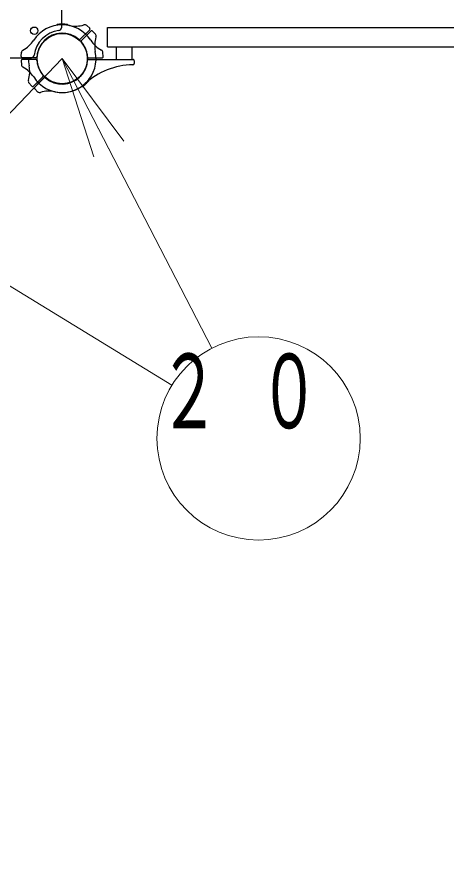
# Model space of a CAD drawing. Units: millimetres on the paper, scale 1:60. Extents: x -571 to 0, y -594 to 267.
# Drawn here: x -274.48 to -261.8, y 137.27 to 162.39 of the extents above; entities that cross this region are included whole.
import ezdxf

# ---------------------------------------------------------------- set-up
doc = ezdxf.new("R2010")
doc.units = ezdxf.units.MM
doc.linetypes.add('USER2', pattern=[6, 3, -1, 1, -1])
doc.layers.add('1_60', color=7, linetype='Continuous', lineweight=25)
doc.styles.add('ＭＳ ゴシック', font='')
doc.styles.get('ＭＳ ゴシック').set_extended_font_data('MS Gothic')

msp = doc.modelspace()

# ---------------------------------------------------------------- linework, layer by layer
at = {"layer": '1_60', "color": 4}
for p, q in [((-273.176, 167.409), (-273.176, 162.069)), ((-279.401, 161.184), (-274.061, 161.184))]:
    msp.add_line(p, q, dxfattribs=at)
at = {"layer": '1_60'}
for p, q in [((-273.318, 162.145), (-273.318, 162.148)), ((-272.985, 162.145), (-272.985, 162.148)), ((-271.812, 161.509), (-271.812, 162.076)), ((-271.812, 162.076), (-249.49, 162.076)), ((-271.812, 161.509), (-249.49, 161.509)), ((-271.545, 161.134), (-271.545, 161.509)), ((-271.091, 161.134), (-271.091, 161.509)), ((-272.336, 160.58), (-272.334, 160.578)), ((-272.572, 160.344), (-272.57, 160.342))]:
    msp.add_line(p, q, dxfattribs=at)
at = {"layer": '1_60', "color": 2}
for p, q in [((-272.34, 162.055), (-272.428, 162.137)), ((-272.617, 161.729), (-272.339, 162.007)), ((-272.581, 161.694), (-272.304, 161.971)), ((-272.256, 161.971), (-272.173, 161.882)), ((-274.359, 161.219), (-274.354, 161.35)), ((-271.944, 161.219), (-271.949, 161.34)), ((-274.359, 161.1), (-274.354, 160.978)), ((-273.933, 161.184), (-274.325, 161.184)), ((-273.933, 161.134), (-274.325, 161.134)), ((-272.37, 161.184), (-271.978, 161.184)), ((-272.37, 161.134), (-271.061, 161.134)), ((-271.027, 161.099), (-271.032, 161.012)), ((-273.721, 160.624), (-273.999, 160.347)), ((-273.686, 160.589), (-273.964, 160.311)), ((-274.047, 160.348), (-274.136, 160.443)), ((-273.963, 160.263), (-273.867, 160.174))]:
    msp.add_line(p, q, dxfattribs=at)
at = {"layer": '1_60', "linetype": 'USER2', "lineweight": 13}
msp.add_line((-273.151, 161.159), (-296.281, 137.039), dxfattribs=at)
at = {"layer": '1_60', "lineweight": 13}
for p, q in [((-285.651, 161.159), (-269.913, 151.516)), ((-272.218, 158.265), (-273.151, 161.159)), ((-273.151, 161.159), (-271.329, 158.724)), ((-273.151, 161.159), (-271.774, 158.495)), ((-273.151, 161.159), (-268.733, 152.614))]:
    msp.add_line(p, q, dxfattribs=at)
at = {"layer": '1_60'}
for centre, radius in [((-273.976, 161.984), 0.108), ((-273.151, 161.159), 0.743)]:
    msp.add_circle(centre, radius, dxfattribs=at)
at = {"layer": '1_60', "lineweight": 13}
for centre in [(-267.355, 149.949), (-259.477, 134.668)]:
    msp.add_circle(centre, 3, dxfattribs=at)
at = {"layer": '1_60', "color": 2}
for centre, radius, start, end in [((-273.151, 161.159), 1, 90, 147.2728), ((-273.151, 161.159), 1, 77.7272, 91.4325), ((-273.151, 161.159), 1, 32.7272, 90), ((-272.762, 162.951), 0.833, 257.7272, 287.5412), ((-272.485, 162.076), 0.0833, 47, 107.5412), ((-272.362, 162.03), 0.0333, 315, 47), ((-273.151, 161.159), 0.75, 90, 175.7293), ((-273.151, 161.159), 0.75, 49.2707, 135), ((-273.151, 161.159), 0.75, 4.2707, 90), ((-272.28, 161.948), 0.0333, 43, 135), ((-271.36, 161.549), 0.833, 162.4588, 192.2728), ((-272.234, 161.825), 0.0833, 342.4588, 43), ((-274.694, 162.15), 0.833, 297.4588, 327.2728), ((-273.151, 161.159), 0.75, 135, 220.7293), ((-272.64, 161.753), 0.0333, 229.2707, 315), ((-273.151, 161.159), 0.75, 315, 40.7293), ((-272.558, 161.67), 0.0333, 135, 220.7293), ((-271.609, 162.15), 0.833, 212.7272, 242.5412), ((-274.271, 161.337), 0.0833, 117.4588, 178), ((-273.151, 161.159), 1, 315, 12.2728), ((-272.032, 161.337), 0.0833, 2, 62.5412), ((-274.325, 161.217), 0.0333, 178, 270), ((-274.325, 161.101), 0.0333, 90, 182), ((-273.151, 161.159), 1, 178.5675, 192.2728), ((-273.933, 161.217), 0.0333, 270, 355.7293), ((-273.933, 161.101), 0.0333, 4.2707, 90), ((-273.151, 161.159), 0.75, 184.2707, 270), ((-273.151, 161.159), 0.75, 270, 355.7293), ((-272.37, 161.217), 0.0333, 184.2707, 270), ((-272.37, 161.101), 0.0333, 90, 175.7293), ((-271.978, 161.217), 0.0333, 270, 2), ((-271.061, 161.101), 0.0333, 357, 90), ((-274.271, 160.981), 0.0833, 182, 242.5412), ((-274.271, 160.981), 0.0833, 182, 242.5412), ((-274.694, 160.168), 0.833, 32.7272, 62.5412), ((-274.943, 160.769), 0.833, 342.4588, 12.2728), ((-271.024, 158.814), 2.167, 91.0841, 132.2172), ((-271.065, 161.013), 0.0333, 271.0842, 357), ((-274.069, 160.493), 0.0833, 162.4588, 223), ((-273.151, 161.159), 1, 212.7272, 270), ((-273.745, 160.648), 0.0333, 315, 40.7293), ((-273.662, 160.565), 0.0333, 49.2707, 135), ((-273.151, 161.159), 0.75, 229.2707, 315), ((-274.023, 160.37), 0.0333, 223, 315), ((-273.94, 160.288), 0.0333, 135, 227), ((-273.151, 161.159), 1, 257.7272, 315), ((-273.151, 161.159), 1, 270, 312.2172), ((-273.817, 160.242), 0.0833, 227, 287.5412), ((-273.541, 159.368), 0.833, 77.7272, 107.5412)]:
    msp.add_arc(centre, radius, start, end, dxfattribs=at)
at = {"layer": '1_60'}
for centre, radius, start, end in [((-273.301, 162.148), 0.0167, 98.6269, 180), ((-273.151, 161.159), 1.017, 90, 98.6269), ((-273.151, 161.159), 1.017, 81.3731, 90), ((-273.001, 162.148), 0.0167, 0, 81.3731), ((-273.151, 161.159), 0.833, 96.7872, 173.2128), ((-273.151, 161.159), 1.017, 315, 323.6269), ((-272.346, 160.566), 0.0167, 323.6269, 45), ((-272.558, 160.354), 0.0167, 225, 306.3731), ((-273.151, 161.159), 1.017, 306.3731, 315)]:
    msp.add_arc(centre, radius, start, end, dxfattribs=at)
at = {"layer": '1_60', "color": 4}
for centre, start, end in [((-273.26, 162.069), 276.7872, 0), ((-274.061, 161.267), 270, 353.2128)]:
    msp.add_arc(centre, 0.0833, start, end, dxfattribs=at)

# ---------------------------------------------------------------- texts
at = {"layer": '1_60', "insert": (-267.355, 152.449), "char_height": 2.199, "attachment_point": 2, "style": 'ＭＳ ゴシック'}
msp.add_mtext('\\T1.64;\\W0.6;２０', dxfattribs=at)

doc.saveas('drawing.dxf')
